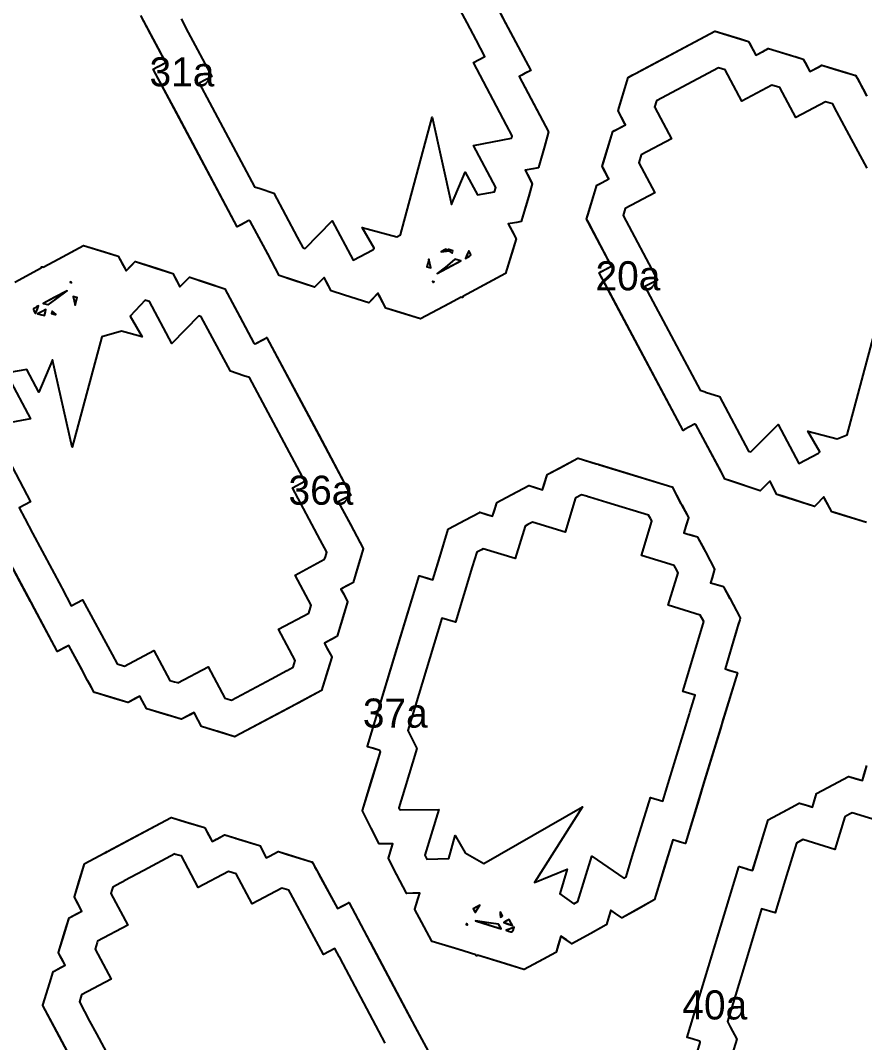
# Model space of a CAD drawing. Header units: millimetres. Extents: x 0 to 500, y 0 to 700.
# Drawn here: x 94.4 to 268.6, y 319.9 to 530.8 of the extents above; entities that cross this region are included whole.
import ezdxf
from ezdxf.enums import TextEntityAlignment as Align

# ---------------------------------------------------------------- set-up
doc = ezdxf.new("R2010")
doc.units = ezdxf.units.MM
doc.layers.add('CORTE', color=1, linetype='Continuous')
doc.layers.add('GRABADO', color=5, linetype='Continuous')

msp = doc.modelspace()

# ---------------------------------------------------------------- linework, layer by layer
at = {"layer": 'CORTE'}
for points in [[(127.53, 531.12), (129.04, 528.29), (133.86, 519.24), (131.28, 517.87), (133.43, 513.85), (142.68, 496.48), (143.87, 496.1), (146.67, 495.19), (151.54, 486.05), (152.68, 483.93), (152.97, 483.83), (153.16, 483.77), (158.76, 489.46), (163.08, 481.35), (167.1, 483.49), (167.38, 483.79), (164.91, 488.08), (172.08, 486.15), (172.8, 486.53), (179.35, 510.86), (183.36, 492.81), (186.21, 499.51), (188.71, 494.83), (192.27, 495.44), (192.27, 495.44), (192.52, 496.32), (192.52, 496.33), (187.91, 504.99), (195.76, 506.47), (195.81, 506.66), (195.9, 506.98), (194.73, 509.21), (187.93, 522.13), (190.26, 523.37), (188.42, 526.81), (186.56, 530.31), (182.37, 538.17)], [(192.55, 533.95), (194.47, 530.36), (199.73, 520.49), (198.6, 519.89), (198.59, 519.89), (197.9, 519.52), (197.36, 519.23), (201.07, 512.2), (203.39, 507.78), (202.61, 504.96), (201.34, 500.42), (201.31, 500.39), (200.21, 500.18), (198.57, 499.87), (199.45, 498.22), (200.04, 497.11), (199.29, 494.53), (197.77, 489.28), (196.82, 489.12), (195.08, 488.82), (196.15, 486.81), (196.72, 485.75), (196.09, 483.68), (194.53, 478.58), (191.98, 477.22), (185.7, 473.87), (185.7, 473.86), (185.63, 473.6), (185.49, 473.64), (185.34, 473.68), (182.98, 472.42), (176.99, 469.23), (171.89, 470.79), (169.83, 471.42), (168.62, 473.69), (168.19, 474.49), (166.97, 473.21), (166.3, 472.52), (161.1, 474.18), (158.54, 475), (157.51, 476.92), (157.07, 477.76), (155.89, 476.57), (155.09, 475.75), (150.59, 477.24), (147.82, 478.16), (147.8, 478.18), (145.51, 482.49), (141.82, 489.4), (141.7, 489.44), (141.65, 489.46), (141.55, 489.49), (139.91, 488.62), (139.15, 488.21), (126.93, 511.15), (121.81, 520.75), (122.78, 521.27), (122.86, 521.31), (124.39, 522.12), (121.23, 528.06), (119.23, 531.8)], [(268.99, 427.23), (262.5, 429.21), (261.83, 429.42), (260.29, 432.3), (260.19, 432.49), (258.53, 430.76), (258.3, 430.52), (251.37, 432.73), (250.54, 433), (249.18, 435.55), (249.07, 435.76), (247.37, 434.03), (247.09, 433.75), (240.72, 435.87), (239.82, 436.16), (239.8, 436.18), (239.07, 437.56), (233.82, 447.4), (233.64, 447.46), (233.56, 447.49), (233.55, 447.49), (231.44, 446.37), (231.15, 446.21), (215.46, 475.66), (213.81, 478.75), (214.17, 478.94), (214.19, 478.95), (216.39, 480.12), (211.88, 488.6), (211.23, 489.8), (211.5, 490.67), (213.36, 496.79), (213.7, 496.97), (215.84, 498.11), (215.73, 498.32), (214.47, 500.69), (214.7, 501.46), (216.66, 507.88), (216.96, 508.04), (219.27, 509.27), (219.17, 509.47), (217.74, 512.15), (217.94, 512.8), (219.84, 519.05), (220.63, 519.47), (220.63, 519.47), (220.75, 519.54), (220.76, 519.54), (221.49, 519.93), (237.73, 528.58), (243.09, 526.95), (243.98, 526.68), (244.63, 526.48), (244.81, 526.15), (246.16, 523.6), (247.48, 524.31), (248.13, 524.65), (248.78, 525), (253.36, 523.6), (253.46, 523.57), (254.4, 523.28), (255.97, 522.8), (256.33, 522.13), (257.34, 520.23), (259.15, 521.19), (259.82, 521.55), (264.79, 520.04), (264.83, 520.02), (266.54, 519.5), (266.81, 519.42), (267.16, 518.78), (268.32, 516.62), (269.12, 515.15)], [(269.18, 500.32), (264.98, 508.08), (262.9, 511.94), (262.12, 513.37), (262.02, 513.56), (260.55, 514.01), (254.45, 510.76), (251.15, 516.95), (249.5, 517.45), (243.28, 514.13), (239.82, 520.63), (238.46, 521.04), (225.69, 514.24), (225.28, 512.89), (225.32, 512.82), (228.74, 506.39), (222.51, 503.07), (222.01, 501.42), (225.31, 495.23), (219.21, 491.98), (218.77, 490.54), (225.86, 477.24), (223.28, 475.87), (234.68, 454.48), (235.73, 454.14), (235.8, 454.12), (238.67, 453.19), (244.67, 441.93), (245.16, 441.77), (250.76, 447.46), (255.08, 439.35), (259.1, 441.49), (259.38, 441.79), (256.91, 446.08), (262.94, 444.45), (265, 445.27), (271.35, 468.86)], [(93.2, 476.79), (98.69, 479.72), (98.7, 479.75), (98.74, 479.92), (98.74, 479.92), (98.75, 479.93), (98.75, 479.94), (98.76, 479.94), (98.76, 479.95), (98.77, 479.95), (98.77, 479.96), (98.78, 479.96), (98.78, 479.96), (98.79, 479.97), (98.8, 479.97), (98.8, 479.97), (98.81, 479.97), (98.82, 479.97), (98.83, 479.97), (98.83, 479.97), (98.92, 479.94), (99.05, 479.91), (102.15, 481.56), (107.37, 484.34), (107.38, 484.35), (107.39, 484.35), (107.39, 484.35), (107.4, 484.35), (107.41, 484.35), (107.41, 484.35), (107.42, 484.35), (107.43, 484.35), (111.87, 483), (114.54, 482.18), (114.54, 482.18), (114.55, 482.18), (114.55, 482.18), (114.56, 482.17), (114.57, 482.16), (114.58, 482.15), (114.58, 482.15), (115.63, 480.18), (116.2, 479.1), (117.23, 480.17), (118.06, 481.04), (118.06, 481.05), (118.07, 481.05), (118.07, 481.05), (118.08, 481.06), (118.09, 481.06), (118.1, 481.06), (118.1, 481.06), (118.11, 481.06), (118.12, 481.06), (118.13, 481.06), (122.51, 479.66), (125.83, 478.6), (125.83, 478.6), (125.84, 478.59), (125.85, 478.59), (125.85, 478.58), (125.86, 478.57), (126.72, 476.96), (127.32, 475.83), (128.26, 476.78), (129.27, 477.81), (129.27, 477.81), (129.28, 477.82), (129.29, 477.82), (129.29, 477.82), (129.3, 477.83), (129.31, 477.83), (129.32, 477.83), (129.32, 477.83), (129.33, 477.83), (129.34, 477.83), (129.34, 477.83), (132.94, 476.63), (136.55, 475.43), (136.56, 475.43), (136.58, 475.42), (136.58, 475.41), (136.59, 475.4), (136.59, 475.4), (139.59, 469.77), (142.57, 464.19), (142.66, 464.16), (142.7, 464.14), (142.84, 464.1), (144.26, 464.86), (145.17, 465.34), (145.18, 465.35), (145.18, 465.35), (145.19, 465.35), (145.2, 465.35), (145.21, 465.35), (145.21, 465.35), (145.22, 465.35), (145.23, 465.35), (145.24, 465.35), (145.25, 465.34), (145.26, 465.33), (145.26, 465.33), (145.27, 465.32), (155.88, 445.4), (162.54, 432.9), (162.54, 432.9), (162.55, 432.89), (162.55, 432.88), (162.55, 432.88), (162.55, 432.87), (162.55, 432.86), (162.55, 432.85), (162.55, 432.85), (162.54, 432.84), (162.54, 432.83), (162.54, 432.83), (162.53, 432.82), (162.53, 432.82), (162.52, 432.81), (162.51, 432.81), (162.51, 432.8), (161.33, 432.17), (161.22, 432.12), (160, 431.47), (162.55, 426.68), (165.14, 421.81), (165.15, 421.81), (165.15, 421.8), (165.15, 421.8), (165.15, 421.79), (165.15, 421.78), (165.15, 421.77), (165.15, 421.76), (164.09, 418.29), (163.04, 414.82), (163.03, 414.82), (163.03, 414.81), (163.02, 414.8), (163.02, 414.79), (163.01, 414.79), (163.01, 414.78), (163, 414.78), (161.74, 414.11), (160.55, 413.48), (161.11, 412.42), (161.91, 410.93), (161.91, 410.92), (161.91, 410.91), (161.91, 410.91), (161.92, 410.89), (161.92, 410.88), (161.91, 410.88), (161.91, 410.87), (160.98, 407.8), (159.74, 403.74), (159.74, 403.73), (159.73, 403.73), (159.73, 403.72), (159.72, 403.71), (159.72, 403.71), (159.72, 403.7), (159.71, 403.7), (158.56, 403.09), (157.12, 402.32), (157.66, 401.29), (158.64, 399.47), (158.64, 399.46), (158.64, 399.45), (158.64, 399.44), (158.65, 399.43), (158.65, 399.42), (158.64, 399.41), (158.64, 399.41), (157.86, 396.84), (156.56, 392.57), (156.56, 392.56), (156.55, 392.55), (156.54, 392.54), (156.54, 392.53), (156.53, 392.53), (156.52, 392.52), (153.4, 390.86), (153.37, 390.84), (152.89, 390.59), (152.85, 390.57), (149.84, 388.96), (138.69, 383.02), (138.68, 383.02), (138.67, 383.01), (138.67, 383.01), (138.66, 383.01), (138.65, 383.01), (138.64, 383.01), (138.63, 383.01), (134.96, 384.13), (134.35, 384.32), (131.79, 385.1), (131.79, 385.1), (131.78, 385.1), (131.77, 385.11), (131.76, 385.12), (131.75, 385.12), (131.75, 385.13), (131.75, 385.13), (131.08, 386.39), (130.23, 387.99), (129.41, 387.55), (129, 387.33), (127.64, 386.61), (127.64, 386.61), (127.63, 386.6), (127.62, 386.6), (127.61, 386.6), (127.6, 386.6), (127.59, 386.6), (127.59, 386.6), (127.59, 386.6), (124.69, 387.49), (124.63, 387.5), (124.03, 387.69), (120.45, 388.78), (120.45, 388.78), (120.44, 388.78), (120.43, 388.79), (120.43, 388.79), (120.42, 388.8), (120.41, 388.8), (120.41, 388.81), (120.41, 388.81), (119.61, 390.31), (119.05, 391.36), (118.05, 390.83), (116.6, 390.06), (116.59, 390.05), (116.58, 390.05), (116.58, 390.05), (116.57, 390.05), (116.56, 390.05), (116.55, 390.05), (116.55, 390.05), (116.54, 390.05), (113.74, 390.91), (113.71, 390.91), (109.75, 392.12), (109.61, 392.16), (109.6, 392.17), (109.6, 392.17), (109.59, 392.17), (109.58, 392.18), (109.58, 392.18), (109.57, 392.19), (109.57, 392.19), (109.57, 392.2), (109.38, 392.55), (108.71, 393.77), (108.26, 394.61), (107.05, 396.86), (104.36, 401.82), (103.48, 401.35), (102.07, 400.6), (102.06, 400.59), (102.06, 400.59), (102.05, 400.59), (102.04, 400.59), (102.04, 400.59), (102.03, 400.59), (102.02, 400.59), (102.01, 400.59), (102.01, 400.59), (102, 400.6), (101.99, 400.6), (101.99, 400.6), (101.98, 400.61), (101.98, 400.62), (101.97, 400.62), (101.97, 400.63), (96.66, 410.6), (96.49, 410.91), (90.91, 421.37)], [(90.38, 443.02), (96.46, 431.46), (94.13, 430.22), (95.29, 428.05), (96.91, 425.01), (102.83, 413.89), (102.99, 413.59), (104.89, 410.03), (107.21, 411.27), (113.32, 399.97), (114.37, 398.03), (115.84, 397.58), (121.94, 400.83), (125.24, 394.64), (126.2, 394.34), (126.78, 394.17), (126.81, 394.16), (126.88, 394.14), (133.11, 397.46), (136.57, 390.96), (137.09, 390.8), (137.93, 390.55), (146.23, 394.97), (149.39, 396.66), (149.43, 396.68), (149.94, 396.95), (150.7, 397.36), (151.11, 398.7), (147.65, 405.2), (153.88, 408.52), (154.23, 409.67), (154.38, 410.17), (151.08, 416.36), (157.18, 419.61), (157.34, 420.15), (157.61, 421.06), (156.25, 423.62), (150.53, 434.35), (153.11, 435.72), (149.39, 442.69), (141.64, 457.13), (140.49, 457.5), (137.72, 458.4), (133.56, 466.2), (131.7, 469.67), (131.23, 469.82), (125.63, 464.13), (121.01, 472.79), (120.25, 473.03), (120.13, 473.07), (117.01, 469.8), (119.48, 465.51), (115.28, 466.65), (111.17, 465.51), (105.04, 442.73), (101.03, 460.78), (98.18, 454.09), (95.68, 458.76), (92.12, 458.15)], [(91.87, 457.26), (96.48, 448.6), (88.63, 447.12)], [(233.21, 315.02), (234.71, 319.92), (234.67, 319.99), (234.66, 320.02), (234.58, 320.18), (233.22, 320.59), (232.05, 320.95), (232.04, 320.95), (232.03, 320.95), (232.03, 320.96), (232.02, 320.96), (232.02, 320.97), (232.01, 320.97), (232.01, 320.98), (232, 320.98), (232, 320.99), (232, 321), (231.99, 321.01), (231.99, 321.02), (232, 321.03), (237.79, 340.05), (242.7, 356.17), (242.7, 356.17), (242.71, 356.18), (242.71, 356.19), (242.72, 356.19), (242.72, 356.2), (242.73, 356.2), (242.73, 356.21), (242.74, 356.21), (242.75, 356.21), (242.75, 356.22), (242.76, 356.22), (242.77, 356.22), (242.77, 356.22), (242.78, 356.22), (242.79, 356.22), (242.8, 356.22), (244.32, 355.75), (244.46, 355.71), (245.52, 355.39), (246.79, 359.58), (248.7, 365.85), (248.71, 365.86), (248.71, 365.86), (248.71, 365.87), (248.71, 365.87), (248.72, 365.88), (248.73, 365.89), (248.74, 365.89), (252.55, 367.92), (255.14, 369.3), (255.14, 369.3), (255.15, 369.31), (255.16, 369.31), (255.17, 369.31), (255.18, 369.31), (255.19, 369.31), (255.19, 369.31), (256.82, 368.81), (257.85, 368.5), (258.27, 369.88), (258.69, 371.26), (258.69, 371.26), (258.7, 371.27), (258.7, 371.28), (258.71, 371.29), (258.72, 371.3), (258.72, 371.3), (258.73, 371.3), (262.1, 373.1), (265.31, 374.81), (265.31, 374.81), (265.32, 374.81), (265.33, 374.82), (265.34, 374.82), (265.34, 374.82), (265.35, 374.82), (265.36, 374.82), (266.84, 374.37), (268.17, 373.96), (268.57, 375.3), (269.11, 377.05)], [(272.82, 365.22), (266.07, 367.28), (265.54, 367), (264.55, 366.46), (262.5, 359.76), (255.9, 361.77), (254.56, 361.05), (253.41, 357.29), (252.25, 353.47), (250.17, 346.65), (247.38, 347.5), (244.3, 337.38), (240.35, 324.26), (240.91, 323.16), (242.23, 320.59), (240, 313.28)], [(104.18, 317.89), (102.36, 321.29), (99.03, 327.54), (99.03, 327.55), (99.03, 327.55), (99.03, 327.56), (99.02, 327.56), (99.02, 327.57), (99.03, 327.59), (99.03, 327.59), (100.39, 332.05), (101.14, 334.53), (101.14, 334.54), (101.15, 334.55), (101.15, 334.55), (101.16, 334.56), (101.17, 334.57), (101.17, 334.57), (101.18, 334.57), (102.79, 335.44), (103.63, 335.88), (102.89, 337.26), (102.27, 338.43), (102.27, 338.43), (102.26, 338.44), (102.26, 338.45), (102.26, 338.46), (102.26, 338.47), (102.26, 338.48), (102.26, 338.48), (103.47, 342.43), (104.44, 345.62), (104.44, 345.62), (104.44, 345.63), (104.45, 345.64), (104.45, 345.64), (104.46, 345.65), (104.46, 345.65), (104.47, 345.66), (105.94, 346.44), (107.06, 347.04), (106.35, 348.38), (105.54, 349.89), (105.54, 349.9), (105.53, 349.91), (105.53, 349.91), (105.53, 349.93), (105.53, 349.94), (105.53, 349.94), (105.53, 349.95), (106.54, 353.24), (107.62, 356.79), (107.62, 356.8), (107.63, 356.8), (107.63, 356.81), (107.64, 356.82), (107.65, 356.83), (107.65, 356.83), (111.67, 358.97), (111.71, 358.99), (112.32, 359.32), (112.36, 359.34), (116.24, 361.41), (125.49, 366.33), (125.5, 366.34), (125.5, 366.34), (125.51, 366.34), (125.52, 366.34), (125.53, 366.34), (125.53, 366.34), (125.54, 366.34), (128.59, 365.41), (129.09, 365.26), (132.39, 364.26), (132.39, 364.26), (132.4, 364.25), (132.41, 364.24), (132.42, 364.24), (132.42, 364.23), (132.43, 364.23), (132.43, 364.22), (133.29, 362.6), (133.95, 361.37), (134.58, 361.7), (134.9, 361.87), (136.53, 362.74), (136.54, 362.75), (136.55, 362.75), (136.56, 362.75), (136.56, 362.75), (136.57, 362.75), (136.58, 362.75), (136.59, 362.75), (136.59, 362.75), (138.86, 362.06), (138.91, 362.04), (139.38, 361.9), (143.73, 360.58), (143.73, 360.58), (143.74, 360.57), (143.75, 360.57), (143.75, 360.56), (143.76, 360.56), (143.76, 360.55), (143.76, 360.55), (143.77, 360.54), (144.74, 358.73), (145.13, 357.99), (145.82, 358.36), (147.58, 359.3), (147.58, 359.3), (147.59, 359.3), (147.6, 359.31), (147.6, 359.31), (147.61, 359.31), (147.62, 359.31), (147.63, 359.31), (147.63, 359.3), (149.64, 358.69), (149.66, 358.69), (154.47, 357.22), (154.57, 357.19), (154.57, 357.19), (154.58, 357.19), (154.59, 357.18), (154.59, 357.18), (154.6, 357.17), (154.6, 357.17), (154.61, 357.16), (154.61, 357.16), (154.75, 356.91), (155.22, 356.03), (155.54, 355.43), (156.41, 353.82), (159.81, 347.54), (160.95, 348.14), (162.11, 348.76), (162.11, 348.76), (162.12, 348.76), (162.13, 348.77), (162.13, 348.77), (162.14, 348.77), (162.15, 348.77), (162.16, 348.77), (162.16, 348.76), (162.17, 348.76), (162.18, 348.76), (162.18, 348.75), (162.19, 348.75), (162.2, 348.75), (162.2, 348.74), (162.2, 348.73), (162.21, 348.73), (166.57, 340.53), (166.71, 340.28), (174.37, 325.9), (175.74, 323.33), (179.48, 316.32)], [(169.7, 319.79), (168.38, 322.26), (160.37, 337.3), (160.24, 337.54), (159.29, 339.32), (156.96, 338.09), (150.14, 350.72), (149.81, 351.32), (148.34, 351.77), (142.24, 348.52), (138.94, 354.72), (137.3, 355.22), (131.06, 351.9), (127.6, 358.4), (126.93, 358.6), (126.47, 358.74), (126.25, 358.81), (119.85, 355.4), (115.83, 353.26), (115.78, 353.23), (115.12, 352.88), (113.47, 351.99), (113.28, 351.34), (113.07, 350.65), (116.53, 344.15), (110.3, 340.83), (110.21, 340.55), (109.8, 339.18), (113.1, 332.99), (107, 329.75), (106.56, 328.29), (108.66, 324.35), (110.07, 321.71), (113.64, 315)]]:
    msp.add_lwpolyline(points, dxfattribs=at)
for points in [[(183.56, 483.1), (183.61, 483.27), (182.76, 483.5), (182.48, 483.41), (182.24, 483.63), (181.96, 483.48), (181.34, 483.15), (181.2, 483.08), (182.85, 483.29), (183.11, 483.07), (183.47, 482.76), (183.56, 483.1)], [(186.44, 482.17), (186.24, 481.68), (186.74, 481.95), (187.1, 482.15), (187.23, 482.27), (187.29, 482.32), (187.31, 482.38), (187.32, 482.4), (187.28, 482.57), (187.26, 482.66), (186.99, 483.16), (186.92, 483.29), (186.44, 482.17)], [(178.7, 481.52), (178.6, 481.15), (178.29, 479.99), (178.83, 479.85), (179.09, 479.78), (178.7, 481.52)], [(184.25, 481.46), (184.19, 481.48), (184.05, 481.51), (182.04, 479.81), (180.38, 478.56), (183.38, 480.16), (185.29, 481.18), (184.25, 481.46)], [(104.85, 476.7), (104.95, 476.68), (104.9, 476.77), (104.84, 476.88), (104.64, 476.77), (104.63, 476.76), (104.85, 476.7)], [(179.5, 476.9), (179.44, 476.91), (179.5, 476.8), (179.55, 476.71), (179.76, 476.83), (179.5, 476.9)], [(101.95, 473.48), (104.01, 475.03), (101.35, 473.61), (99.1, 472.41), (100.03, 472.16), (100.14, 472.13), (101.95, 473.48)], [(105.69, 472.07), (105.82, 472.55), (106.1, 473.6), (105.46, 473.77), (105.3, 473.81), (105.69, 472.07)], [(97.9, 471.3), (98.15, 471.91), (97.72, 471.67), (97.29, 471.45), (97.17, 471.33), (97.1, 471.27), (97.08, 471.22), (97.07, 471.19), (97.11, 471.04), (97.13, 470.93), (97.37, 470.48), (97.47, 470.3), (97.9, 471.3)], [(98.48, 470.14), (99.33, 469.91), (99.47, 470.43), (99.66, 471.12), (99.01, 470.81), (97.94, 470.28), (98.48, 470.14)], [(100.84, 470.53), (100.78, 470.32), (101.55, 470.11), (101.7, 470.15), (101.35, 470.46), (100.92, 470.83), (100.84, 470.53)], [(204.94, 338.55), (204.94, 338.54), (204.93, 338.53), (204.93, 338.53), (204.93, 338.52), (204.92, 338.51), (204.91, 338.51), (204.91, 338.51), (202.33, 337.13), (198.35, 335.01), (198.34, 335.01), (198.34, 335.01), (198.33, 335), (198.32, 335), (198.32, 335), (198.31, 335), (198.3, 335), (198.29, 335.01), (194.53, 336.15), (188.75, 337.91), (188.72, 337.9), (188.57, 337.81), (188.57, 337.81), (188.56, 337.81), (188.55, 337.8), (188.55, 337.8), (188.54, 337.8), (188.53, 337.8), (188.52, 337.8), (188.52, 337.81), (188.51, 337.81), (188.5, 337.81), (188.5, 337.81), (188.49, 337.82), (188.49, 337.82), (188.48, 337.83), (188.48, 337.84), (188.47, 337.84), (188.42, 337.93), (188.36, 338.03), (184.84, 339.11), (179.34, 340.78), (179.33, 340.78), (179.33, 340.79), (179.32, 340.79), (179.31, 340.8), (179.31, 340.8), (179.3, 340.81), (179.3, 340.81), (179.3, 340.82), (177.17, 344.8), (175.8, 347.38), (175.8, 347.38), (175.8, 347.39), (175.79, 347.39), (175.79, 347.4), (175.79, 347.42), (175.79, 347.43), (175.8, 347.43), (176.43, 349.5), (176.8, 350.74), (175.38, 350.7), (174.12, 350.67), (174.11, 350.67), (174.11, 350.68), (174.1, 350.68), (174.09, 350.68), (174.08, 350.68), (174.08, 350.69), (174.07, 350.69), (174.07, 350.7), (174.06, 350.7), (174.05, 350.71), (172.02, 354.65), (170.35, 357.89), (170.35, 357.9), (170.35, 357.91), (170.34, 357.92), (170.34, 357.93), (170.35, 357.94), (170.86, 359.62), (171.25, 360.91), (169.99, 360.9), (168.48, 360.89), (168.47, 360.89), (168.47, 360.89), (168.46, 360.89), (168.45, 360.89), (168.44, 360.9), (168.44, 360.9), (168.43, 360.91), (168.43, 360.91), (168.42, 360.91), (168.42, 360.92), (168.41, 360.93), (166.79, 364.16), (165.01, 367.72), (165, 367.73), (165, 367.74), (165, 367.75), (165, 367.76), (165, 367.77), (166.95, 374.16), (168.71, 379.92), (168.67, 380), (168.64, 380.04), (168.58, 380.18), (167.08, 380.63), (166.05, 380.95), (166.04, 380.95), (166.03, 380.95), (166.03, 380.96), (166.02, 380.96), (166.02, 380.97), (166.01, 380.97), (166.01, 380.98), (166, 380.98), (166, 380.99), (166, 381), (165.99, 381.01), (165.99, 381.02), (166, 381.03), (172.38, 401.98), (176.7, 416.17), (176.7, 416.17), (176.71, 416.18), (176.71, 416.19), (176.72, 416.19), (176.72, 416.2), (176.73, 416.2), (176.73, 416.21), (176.74, 416.21), (176.75, 416.21), (176.75, 416.22), (176.76, 416.22), (176.77, 416.22), (176.77, 416.22), (176.78, 416.22), (176.79, 416.22), (176.8, 416.22), (178.14, 415.81), (178.26, 415.77), (179.52, 415.39), (181.02, 420.32), (182.7, 425.85), (182.71, 425.86), (182.71, 425.86), (182.71, 425.87), (182.71, 425.87), (182.72, 425.88), (182.73, 425.89), (182.74, 425.89), (186.09, 427.68), (189.14, 429.3), (189.14, 429.3), (189.15, 429.31), (189.16, 429.31), (189.17, 429.31), (189.18, 429.31), (189.19, 429.31), (189.19, 429.31), (190.62, 428.87), (191.85, 428.5), (192.22, 429.7), (192.69, 431.26), (192.69, 431.26), (192.7, 431.27), (192.7, 431.28), (192.71, 431.29), (192.72, 431.3), (192.72, 431.3), (192.73, 431.3), (195.7, 432.89), (199.31, 434.81), (199.31, 434.81), (199.32, 434.81), (199.33, 434.82), (199.34, 434.82), (199.34, 434.82), (199.35, 434.82), (199.36, 434.82), (200.66, 434.42), (202.17, 433.96), (202.52, 435.13), (203.11, 437.05), (203.11, 437.06), (203.11, 437.07), (203.12, 437.07), (203.13, 437.08), (203.14, 437.09), (203.14, 437.09), (203.14, 437.1), (205.62, 438.42), (209.45, 440.46), (209.46, 440.46), (209.47, 440.47), (209.48, 440.47), (209.5, 440.47), (209.51, 440.47), (209.51, 440.46), (213.06, 439.38), (213.1, 439.37), (213.63, 439.21), (213.67, 439.19), (217.1, 438.15), (228.84, 434.57), (228.85, 434.57), (228.86, 434.57), (228.86, 434.56), (228.87, 434.56), (228.88, 434.55), (228.88, 434.55), (228.89, 434.54), (230.64, 431.25), (230.93, 430.7), (232.25, 428.23), (232.25, 428.22), (232.26, 428.21), (232.26, 428.2), (232.26, 428.19), (232.26, 428.18), (232.26, 428.18), (232.26, 428.17), (231.82, 426.74), (231.31, 425.08), (232.16, 424.82), (232.59, 424.69), (234.11, 424.22), (234.12, 424.22), (234.13, 424.22), (234.13, 424.21), (234.14, 424.21), (234.15, 424.2), (234.15, 424.2), (234.16, 424.19), (234.16, 424.19), (235.53, 421.61), (235.56, 421.56), (235.84, 421.03), (237.67, 417.61), (237.67, 417.6), (237.67, 417.59), (237.67, 417.58), (237.67, 417.58), (237.68, 417.57), (237.67, 417.56), (237.67, 417.56), (237.67, 417.55), (237.16, 415.87), (236.83, 414.79), (237.86, 414.47), (239.49, 413.98), (239.49, 413.98), (239.5, 413.97), (239.51, 413.97), (239.51, 413.97), (239.52, 413.96), (239.52, 413.95), (239.53, 413.95), (239.53, 413.94), (240.84, 411.48), (240.86, 411.45), (242.87, 407.67), (242.94, 407.55), (242.94, 407.54), (242.94, 407.53), (242.95, 407.52), (242.95, 407.52), (242.95, 407.51), (242.95, 407.5), (242.95, 407.5), (242.95, 407.49), (242.84, 407.13), (242.46, 405.86), (242.2, 404.99), (241.5, 402.65), (239.82, 397.01), (240.82, 396.7), (242.31, 396.25), (242.31, 396.25), (242.32, 396.25), (242.33, 396.24), (242.33, 396.24), (242.34, 396.23), (242.34, 396.23), (242.35, 396.22), (242.35, 396.22), (242.35, 396.21), (242.36, 396.2), (242.36, 396.19), (242.36, 396.19), (242.36, 396.18), (242.36, 396.17), (242.36, 396.17), (242.36, 396.16), (239.16, 385.67), (239.06, 385.35), (235.39, 373.3), (234.39, 370.01), (231.65, 361.03), (231.65, 361.02), (231.65, 361.02), (231.64, 361.01), (231.64, 361), (231.63, 361), (231.63, 361), (231.62, 360.99), (231.62, 360.99), (231.61, 360.98), (231.6, 360.98), (231.59, 360.98), (231.59, 360.98), (231.58, 360.98), (231.57, 360.98), (231.56, 360.98), (231.56, 360.98), (230.59, 361.28), (230.58, 361.28), (229.55, 361.59), (229.07, 361.74), (227.26, 355.91), (225.24, 349.41), (225.24, 349.4), (225.24, 349.4), (225.24, 349.39), (225.23, 349.39), (225.23, 349.38), (225.22, 349.37), (225.22, 349.37), (225.21, 349.37), (221.74, 347.41), (218.6, 345.63), (218.59, 345.63), (218.59, 345.63), (218.58, 345.63), (218.57, 345.62), (218.56, 345.62), (218.55, 345.62), (218.55, 345.63), (218.54, 345.63), (218.53, 345.63), (218.53, 345.63), (218.52, 345.64), (217.28, 346.49), (216.23, 347.2), (215.82, 345.84), (215.33, 344.24), (215.33, 344.23), (215.32, 344.22), (215.32, 344.22), (215.32, 344.21), (215.31, 344.21), (215.31, 344.2), (215.3, 344.2), (215.29, 344.19), (212.1, 342.44), (208.22, 340.3), (208.22, 340.3), (208.21, 340.3), (208.2, 340.29), (208.19, 340.29), (208.19, 340.29), (208.18, 340.29), (208.17, 340.29), (208.16, 340.3), (208.16, 340.3), (208.15, 340.3), (208.14, 340.31), (207.12, 341.03), (205.95, 341.85), (205.41, 340.09), (204.94, 338.55), (204.94, 338.55)], [(208.64, 348.52), (209.46, 348.98), (212.32, 358.36), (218.91, 353.85), (219.38, 354.12), (220.67, 358.28), (224.45, 370.47), (226.97, 369.7), (227.61, 371.77), (228.58, 374.96), (232.47, 387.72), (232.56, 388.03), (233.64, 391.57), (231.12, 392.34), (234.87, 404.9), (235.42, 406.76), (234.7, 408.12), (228.09, 410.13), (230.14, 416.85), (229.6, 417.85), (229.33, 418.36), (222.58, 420.42), (224.72, 427.47), (224.69, 427.52), (224.42, 428.04), (224.05, 428.71), (215.4, 431.35), (211.82, 432.44), (211.78, 432.45), (211.2, 432.63), (210.21, 432.93), (209.05, 432.31), (208.97, 432.27), (206.82, 425.22), (200.07, 427.28), (199.14, 426.79), (198.55, 426.47), (196.5, 419.76), (189.9, 421.77), (189.55, 421.59), (188.56, 421.06), (187.64, 418.03), (184.17, 406.65), (181.38, 407.5), (178.88, 399.31), (174.35, 384.26), (174.9, 383.18), (176.23, 380.59), (173.74, 372.41), (172.51, 368.36), (172.74, 367.92), (180.73, 367.99), (177.86, 358.6), (178.29, 357.77), (182.81, 357.88), (184.09, 362.66), (186.18, 359.04), (190.02, 356.82), (210.41, 368.56), (200.48, 352.96), (207.24, 355.68), (205.69, 350.61), (208.64, 348.52)], [(189.21, 348.27), (188.76, 348.01), (187.84, 347.48), (188.18, 346.89), (188.25, 346.77), (189.21, 348.27)], [(193.72, 345.93), (193.92, 346.04), (193.53, 346.71), (193.38, 346.8), (193.41, 346.36), (193.45, 345.78), (193.72, 345.93)], [(186.53, 344.4), (186.47, 344.5), (186.44, 344.4), (186.41, 344.27), (186.62, 344.21), (186.64, 344.2), (186.53, 344.4)], [(190.96, 344.61), (188.31, 344.99), (191.11, 344.14), (193.62, 343.37), (193.15, 344.19), (193.09, 344.3), (190.96, 344.61)], [(195.66, 344.56), (195.23, 345.31), (194.75, 345.03), (194.14, 344.68), (194.84, 344.44), (195.95, 344.06), (195.66, 344.56)], [(195.28, 343.31), (194.65, 343.06), (195.11, 342.92), (195.59, 342.77), (195.75, 342.77), (195.85, 342.77), (195.9, 342.79), (195.93, 342.81), (196, 342.93), (196.06, 343.03), (196.21, 343.51), (196.27, 343.71), (195.28, 343.31)]]:
    msp.add_lwpolyline(points, close=True, dxfattribs=at)
at = {"layer": 'GRABADO'}
for points in [[(192.74, 533.6), (194.6, 530.11), (199.73, 520.49), (198.63, 519.9), (198.62, 519.9), (197.88, 519.51), (197.36, 519.23), (200.92, 512.47), (203.39, 507.78), (202.56, 504.78), (201.34, 500.42), (201.31, 500.39), (200.14, 500.17), (198.57, 499.87), (199.41, 498.28), (200.04, 497.11), (199.24, 494.37), (197.77, 489.28), (196.76, 489.11), (195.08, 488.82), (196.12, 486.87), (196.72, 485.75), (196.05, 483.56), (194.53, 478.58), (191.82, 477.13), (185.7, 473.87), (185.7, 473.85), (185.63, 473.6), (185.48, 473.64), (185.34, 473.68), (182.83, 472.34), (176.99, 469.23), (172.01, 470.75), (169.83, 471.42), (168.65, 473.63), (168.19, 474.49), (167.01, 473.26), (166.3, 472.52), (161.25, 474.13), (158.54, 475), (157.55, 476.86), (157.07, 477.76), (155.94, 476.61), (155.09, 475.75), (150.77, 477.19), (147.82, 478.16), (147.8, 478.18), (145.37, 482.75), (141.82, 489.4), (141.71, 489.44), (141.66, 489.46), (141.55, 489.49), (139.96, 488.64), (139.15, 488.21), (127.25, 510.55), (121.81, 520.75), (122.84, 521.3), (122.93, 521.34), (124.39, 522.12), (122.86, 525), (121.35, 527.83), (119.76, 530.81)], [(268.99, 427.23), (262.63, 429.17), (261.83, 429.42), (260.32, 432.24), (260.19, 432.49), (258.57, 430.8), (258.3, 430.52), (251.53, 432.68), (250.54, 433), (249.21, 435.5), (249.07, 435.76), (247.42, 434.08), (247.09, 433.75), (240.89, 435.81), (239.82, 436.16), (239.8, 436.18), (238.93, 437.82), (233.82, 447.4), (233.65, 447.46), (233.57, 447.49), (233.55, 447.49), (231.48, 446.39), (231.15, 446.21), (215.78, 475.06), (213.81, 478.75), (214.22, 478.97), (214.25, 478.99), (216.39, 480.12), (212.25, 487.9), (212, 488.37), (211.88, 488.58), (211.88, 488.58), (211.23, 489.8), (211.55, 490.84), (213.36, 496.79), (213.39, 496.81), (213.39, 496.81), (213.76, 497), (214.31, 497.3), (215.84, 498.11), (215.7, 498.38), (214.85, 499.98), (214.48, 500.66), (214.48, 500.67), (214.48, 500.67), (214.47, 500.69), (214.75, 501.61), (216.66, 507.88), (217.02, 508.07), (219.27, 509.27), (219.14, 509.52), (217.75, 512.13), (217.75, 512.13), (217.75, 512.13), (217.74, 512.15), (217.97, 512.93), (219.84, 519.05), (220.57, 519.44), (220.77, 519.55), (220.78, 519.55), (220.92, 519.63), (220.92, 519.63), (220.93, 519.63), (221.75, 520.07), (221.81, 520.1), (237.7, 528.57), (237.71, 528.57), (237.71, 528.57), (237.73, 528.58), (237.76, 528.58), (237.76, 528.58), (239.34, 528.09), (242.99, 526.98), (243.86, 526.72), (244.63, 526.48), (244.64, 526.46), (244.64, 526.46), (244.78, 526.21), (244.84, 526.09), (246.16, 523.6), (246.59, 523.83), (247.45, 524.29), (247.55, 524.34), (248.09, 524.63), (248.35, 524.77), (248.75, 524.98), (248.75, 524.98), (248.76, 524.98), (248.78, 525), (253.25, 523.63), (253.32, 523.61), (253.35, 523.6), (253.97, 523.41), (254.27, 523.32), (254.93, 523.12), (255.94, 522.81), (255.94, 522.81), (255.97, 522.8), (256.35, 522.08), (257.34, 520.23), (259.1, 521.17), (259.82, 521.55), (261.53, 521.03), (264.65, 520.08), (264.67, 520.07), (264.7, 520.06), (265.64, 519.78), (266.55, 519.5), (266.65, 519.47), (266.81, 519.42), (266.82, 519.4), (266.82, 519.4), (266.83, 519.39), (267.15, 518.79), (268.28, 516.69), (269.05, 515.27)], [(93.35, 476.87), (98.69, 479.72), (98.7, 479.75), (98.74, 479.92), (98.74, 479.92), (98.75, 479.93), (98.75, 479.94), (98.76, 479.94), (98.76, 479.95), (98.77, 479.95), (98.77, 479.96), (98.78, 479.96), (98.78, 479.96), (98.79, 479.97), (98.8, 479.97), (98.8, 479.97), (98.81, 479.97), (98.82, 479.97), (98.83, 479.97), (98.83, 479.97), (98.93, 479.94), (99.05, 479.91), (102.3, 481.64), (107.37, 484.34), (107.38, 484.35), (107.39, 484.35), (107.39, 484.35), (107.4, 484.35), (107.41, 484.35), (107.41, 484.35), (107.42, 484.35), (107.43, 484.35), (111.75, 483.03), (114.54, 482.18), (114.54, 482.18), (114.55, 482.18), (114.55, 482.18), (114.56, 482.17), (114.57, 482.16), (114.58, 482.15), (114.58, 482.15), (115.6, 480.24), (116.2, 479.1), (117.19, 480.13), (118.06, 481.04), (118.06, 481.05), (118.07, 481.05), (118.07, 481.05), (118.08, 481.06), (118.09, 481.06), (118.1, 481.06), (118.1, 481.06), (118.11, 481.06), (118.12, 481.06), (118.13, 481.06), (122.35, 479.71), (125.83, 478.6), (125.83, 478.6), (125.84, 478.59), (125.85, 478.59), (125.85, 478.58), (125.86, 478.57), (126.69, 477.02), (127.32, 475.83), (128.21, 476.73), (129.27, 477.81), (129.27, 477.81), (129.28, 477.82), (129.29, 477.82), (129.29, 477.82), (129.3, 477.83), (129.31, 477.83), (129.32, 477.83), (129.32, 477.83), (129.33, 477.83), (129.34, 477.83), (129.34, 477.83), (132.77, 476.69), (136.55, 475.43), (136.56, 475.43), (136.58, 475.42), (136.58, 475.41), (136.59, 475.4), (136.59, 475.4), (139.73, 469.51), (142.57, 464.19), (142.65, 464.16), (142.69, 464.15), (142.84, 464.1), (144.22, 464.83), (145.17, 465.34), (145.18, 465.35), (145.18, 465.35), (145.19, 465.35), (145.2, 465.35), (145.21, 465.35), (145.21, 465.35), (145.22, 465.35), (145.23, 465.35), (145.24, 465.35), (145.25, 465.34), (145.26, 465.33), (145.26, 465.33), (145.27, 465.32), (155.56, 446), (162.54, 432.9), (162.54, 432.9), (162.55, 432.89), (162.55, 432.88), (162.55, 432.88), (162.55, 432.87), (162.55, 432.86), (162.55, 432.85), (162.55, 432.85), (162.54, 432.84), (162.54, 432.83), (162.54, 432.83), (162.53, 432.82), (162.53, 432.82), (162.52, 432.81), (162.51, 432.81), (162.51, 432.8), (161.27, 432.14), (161.16, 432.08), (160, 431.47), (162.43, 426.91), (165.14, 421.81), (165.14, 421.81), (165.15, 421.81), (165.15, 421.8), (165.15, 421.8), (165.15, 421.79), (165.15, 421.78), (165.15, 421.77), (165.15, 421.76), (164.04, 418.12), (163.04, 414.82), (163.03, 414.82), (163.03, 414.81), (163.02, 414.8), (163.02, 414.79), (163.01, 414.79), (163.01, 414.78), (163, 414.78), (161.68, 414.08), (160.55, 413.48), (161.14, 412.36), (161.91, 410.93), (161.91, 410.92), (161.91, 410.91), (161.91, 410.91), (161.92, 410.89), (161.92, 410.88), (161.91, 410.88), (161.91, 410.87), (160.93, 407.65), (159.74, 403.74), (159.74, 403.73), (159.73, 403.73), (159.73, 403.72), (159.72, 403.71), (159.72, 403.71), (159.72, 403.7), (159.71, 403.7), (158.51, 403.06), (157.12, 402.32), (157.69, 401.24), (158.64, 399.47), (158.64, 399.46), (158.64, 399.45), (158.64, 399.44), (158.65, 399.43), (158.65, 399.42), (158.64, 399.41), (158.64, 399.41), (157.82, 396.72), (156.56, 392.57), (156.56, 392.56), (156.55, 392.55), (156.54, 392.54), (156.54, 392.53), (156.53, 392.53), (156.52, 392.52), (153.25, 390.78), (153.22, 390.76), (152.72, 390.5), (152.68, 390.48), (149.52, 388.79), (138.69, 383.02), (138.68, 383.02), (138.67, 383.01), (138.67, 383.01), (138.66, 383.01), (138.65, 383.01), (138.64, 383.01), (138.63, 383.01), (135.07, 384.1), (134.47, 384.28), (131.79, 385.1), (131.79, 385.1), (131.78, 385.1), (131.77, 385.11), (131.76, 385.12), (131.75, 385.12), (131.75, 385.13), (131.75, 385.13), (131.04, 386.45), (130.23, 387.99), (129.44, 387.57), (129.05, 387.36), (127.64, 386.61), (127.64, 386.61), (127.63, 386.6), (127.62, 386.6), (127.61, 386.6), (127.6, 386.6), (127.59, 386.6), (127.59, 386.6), (127.59, 386.6), (124.8, 387.45), (124.74, 387.47), (124.16, 387.65), (120.45, 388.78), (120.45, 388.78), (120.44, 388.78), (120.43, 388.79), (120.43, 388.79), (120.42, 388.8), (120.41, 388.8), (120.41, 388.81), (120.41, 388.81), (119.58, 390.36), (119.05, 391.36), (118.1, 390.86), (116.6, 390.06), (116.59, 390.05), (116.58, 390.05), (116.58, 390.05), (116.57, 390.05), (116.56, 390.05), (116.55, 390.05), (116.55, 390.05), (116.54, 390.05), (113.87, 390.87), (113.85, 390.87), (109.74, 392.12), (109.61, 392.16), (109.6, 392.17), (109.6, 392.17), (109.6, 392.17), (109.6, 392.17), (109.59, 392.17), (109.59, 392.17), (109.59, 392.18), (109.58, 392.18), (109.58, 392.18), (109.58, 392.18), (109.58, 392.18), (109.58, 392.18), (109.57, 392.19), (109.57, 392.19), (109.57, 392.19), (109.57, 392.19), (109.57, 392.19), (109.57, 392.2), (109.56, 392.2), (109.39, 392.53), (108.75, 393.7), (108.33, 394.49), (107.17, 396.64), (104.36, 401.82), (103.44, 401.33), (102.07, 400.6), (102.06, 400.59), (102.06, 400.59), (102.05, 400.59), (102.04, 400.59), (102.04, 400.59), (102.03, 400.59), (102.02, 400.59), (102.01, 400.59), (102.01, 400.59), (102, 400.6), (101.99, 400.6), (101.99, 400.6), (101.98, 400.61), (101.98, 400.62), (101.97, 400.62), (101.97, 400.63), (96.81, 410.3), (96.65, 410.6), (90.73, 421.72)], [(233.3, 315.31), (234.71, 319.92), (234.68, 319.98), (234.66, 320.01), (234.58, 320.18), (233.27, 320.57), (232.05, 320.95), (232.04, 320.95), (232.03, 320.95), (232.03, 320.96), (232.02, 320.96), (232.02, 320.97), (232.01, 320.97), (232.01, 320.98), (232, 320.98), (232, 320.99), (232, 321), (231.99, 321.01), (231.99, 321.02), (232, 321.03), (237.6, 339.41), (242.7, 356.17), (242.7, 356.17), (242.71, 356.18), (242.71, 356.19), (242.72, 356.19), (242.72, 356.2), (242.73, 356.2), (242.73, 356.21), (242.74, 356.21), (242.75, 356.21), (242.75, 356.22), (242.76, 356.22), (242.77, 356.22), (242.77, 356.22), (242.78, 356.22), (242.79, 356.22), (242.8, 356.22), (244.38, 355.73), (244.52, 355.69), (245.52, 355.39), (245.54, 355.47), (245.54, 355.47), (245.54, 355.47), (245.54, 355.48), (246.72, 359.33), (248.7, 365.85), (248.71, 365.86), (248.71, 365.86), (248.71, 365.87), (248.71, 365.87), (248.72, 365.88), (248.73, 365.89), (248.74, 365.89), (252.7, 368), (255.14, 369.3), (255.14, 369.3), (255.15, 369.31), (255.16, 369.31), (255.17, 369.31), (255.18, 369.31), (255.19, 369.31), (255.19, 369.31), (256.88, 368.79), (257.85, 368.5), (258.29, 369.94), (258.69, 371.26), (258.69, 371.26), (258.7, 371.27), (258.7, 371.28), (258.71, 371.29), (258.72, 371.3), (258.72, 371.3), (258.73, 371.3), (262.23, 373.17), (265.31, 374.81), (265.31, 374.81), (265.32, 374.81), (265.33, 374.82), (265.34, 374.82), (265.34, 374.82), (265.35, 374.82), (265.36, 374.82), (266.9, 374.35), (268.17, 373.96), (268.59, 375.35), (269.11, 377.05)], [(104.13, 317.98), (102.48, 321.06), (99.03, 327.54), (99.03, 327.55), (99.03, 327.55), (99.03, 327.56), (99.02, 327.56), (99.02, 327.57), (99.03, 327.59), (99.03, 327.59), (100.44, 332.22), (101.14, 334.53), (101.14, 334.54), (101.15, 334.55), (101.15, 334.55), (101.16, 334.56), (101.17, 334.57), (101.17, 334.57), (101.18, 334.57), (102.85, 335.47), (103.63, 335.88), (102.86, 337.31), (102.27, 338.43), (102.27, 338.43), (102.26, 338.44), (102.26, 338.45), (102.26, 338.46), (102.26, 338.47), (102.26, 338.48), (102.26, 338.48), (103.51, 342.58), (104.44, 345.62), (104.44, 345.62), (104.44, 345.63), (104.45, 345.64), (104.45, 345.64), (104.46, 345.65), (104.46, 345.65), (104.47, 345.66), (106, 346.47), (107.06, 347.04), (106.32, 348.43), (105.54, 349.89), (105.54, 349.9), (105.53, 349.91), (105.53, 349.91), (105.53, 349.93), (105.53, 349.94), (105.53, 349.94), (105.53, 349.95), (106.57, 353.36), (107.62, 356.79), (107.62, 356.8), (107.63, 356.8), (107.63, 356.81), (107.64, 356.82), (107.65, 356.83), (107.65, 356.83), (111.82, 359.05), (111.86, 359.07), (112.49, 359.41), (112.54, 359.43), (116.56, 361.57), (125.49, 366.33), (125.5, 366.34), (125.5, 366.34), (125.51, 366.34), (125.52, 366.34), (125.53, 366.34), (125.53, 366.34), (125.54, 366.34), (128.48, 365.45), (128.97, 365.3), (132.39, 364.26), (132.39, 364.26), (132.4, 364.25), (132.41, 364.24), (132.42, 364.24), (132.42, 364.23), (132.43, 364.23), (132.43, 364.22), (133.32, 362.54), (133.95, 361.37), (134.54, 361.68), (134.85, 361.85), (136.53, 362.74), (136.54, 362.75), (136.55, 362.75), (136.56, 362.75), (136.56, 362.75), (136.57, 362.75), (136.58, 362.75), (136.59, 362.75), (136.59, 362.75), (138.76, 362.09), (138.81, 362.08), (139.25, 361.94), (143.73, 360.58), (143.73, 360.58), (143.74, 360.57), (143.75, 360.57), (143.75, 360.56), (143.76, 360.56), (143.76, 360.55), (143.76, 360.55), (143.77, 360.54), (144.76, 358.67), (145.13, 357.99), (145.77, 358.34), (147.58, 359.3), (147.58, 359.3), (147.59, 359.3), (147.6, 359.31), (147.6, 359.31), (147.61, 359.31), (147.62, 359.31), (147.63, 359.31), (147.63, 359.3), (149.51, 358.73), (149.52, 358.73), (154.48, 357.22), (154.57, 357.19), (154.57, 357.19), (154.57, 357.19), (154.58, 357.19), (154.58, 357.19), (154.59, 357.18), (154.59, 357.18), (154.59, 357.18), (154.59, 357.18), (154.6, 357.17), (154.6, 357.17), (154.6, 357.17), (154.6, 357.17), (154.6, 357.17), (154.6, 357.17), (154.6, 357.17), (154.6, 357.17), (154.6, 357.17), (154.61, 357.16), (154.61, 357.15), (154.74, 356.92), (155.18, 356.1), (155.48, 355.55), (156.29, 354.04), (159.81, 347.54), (160.99, 348.16), (162.11, 348.76), (162.11, 348.76), (162.12, 348.76), (162.13, 348.77), (162.13, 348.77), (162.14, 348.77), (162.15, 348.77), (162.16, 348.77), (162.16, 348.76), (162.17, 348.76), (162.18, 348.76), (162.18, 348.75), (162.19, 348.75), (162.2, 348.75), (162.2, 348.74), (162.2, 348.73), (162.21, 348.73), (166.42, 340.83), (166.55, 340.59), (174.56, 325.55), (175.87, 323.08), (179.48, 316.32)]]:
    msp.add_lwpolyline(points, dxfattribs=at)
for points in [[(183.61, 483.27), (182.78, 483.5), (182.49, 483.41), (182.24, 483.63), (181.95, 483.48), (181.34, 483.15), (181.22, 483.09), (182.85, 483.29), (183.1, 483.08), (183.47, 482.76), (183.56, 483.09), (183.61, 483.27)], [(186.24, 481.68), (186.72, 481.94), (187.1, 482.15), (187.23, 482.27), (187.29, 482.32), (187.31, 482.38), (187.32, 482.4), (187.28, 482.57), (187.26, 482.66), (187, 483.15), (186.92, 483.29), (186.45, 482.2), (186.24, 481.68)], [(178.59, 481.13), (178.29, 479.99), (178.85, 479.84), (179.09, 479.78), (178.7, 481.52), (178.59, 481.13)], [(184.19, 481.48), (184.06, 481.51), (182.13, 479.87), (180.38, 478.56), (183.31, 480.13), (185.29, 481.18), (184.27, 481.45), (184.19, 481.48)], [(104.95, 476.68), (104.9, 476.76), (104.84, 476.88), (104.64, 476.77), (104.63, 476.76), (104.84, 476.71), (104.95, 476.68)], [(179.44, 476.91), (179.5, 476.8), (179.55, 476.71), (179.76, 476.83), (179.51, 476.9), (179.44, 476.91)], [(104.01, 475.03), (101.42, 473.65), (99.1, 472.41), (100.01, 472.17), (100.14, 472.13), (101.87, 473.42), (104.01, 475.03)], [(105.83, 472.57), (106.1, 473.6), (105.44, 473.77), (105.3, 473.81), (105.69, 472.07), (105.83, 472.57)], [(98.15, 471.91), (97.73, 471.68), (97.29, 471.45), (97.17, 471.34), (97.1, 471.27), (97.08, 471.22), (97.07, 471.19), (97.11, 471.04), (97.13, 470.93), (97.37, 470.49), (97.47, 470.3), (97.89, 471.28), (98.15, 471.91)], [(99.33, 469.91), (99.48, 470.44), (99.66, 471.12), (98.99, 470.8), (97.94, 470.28), (98.5, 470.13), (99.33, 469.91)], [(100.78, 470.32), (101.53, 470.11), (101.7, 470.16), (101.36, 470.45), (100.92, 470.83), (100.84, 470.54), (100.78, 470.32)], [(182.7, 425.85), (182.71, 425.86), (182.71, 425.86), (182.71, 425.87), (182.71, 425.87), (182.72, 425.88), (182.73, 425.89), (182.74, 425.89), (186.25, 427.76), (189.14, 429.3), (189.14, 429.3), (189.15, 429.31), (189.16, 429.31), (189.17, 429.31), (189.18, 429.31), (189.19, 429.31), (189.19, 429.31), (190.69, 428.85), (191.85, 428.5), (192.23, 429.76), (192.69, 431.26), (192.69, 431.26), (192.7, 431.27), (192.7, 431.28), (192.71, 431.29), (192.72, 431.3), (192.72, 431.3), (192.73, 431.3), (195.83, 432.96), (199.31, 434.81), (199.31, 434.81), (199.32, 434.81), (199.33, 434.82), (199.34, 434.82), (199.34, 434.82), (199.35, 434.82), (199.36, 434.82), (200.72, 434.4), (202.17, 433.96), (202.54, 435.19), (203.11, 437.05), (203.11, 437.06), (203.11, 437.07), (203.12, 437.07), (203.13, 437.08), (203.14, 437.09), (203.14, 437.09), (203.14, 437.1), (205.73, 438.48), (209.45, 440.46), (209.46, 440.46), (209.47, 440.47), (209.48, 440.47), (209.5, 440.47), (209.51, 440.47), (209.51, 440.46), (213.22, 439.33), (213.26, 439.32), (213.82, 439.15), (213.86, 439.14), (217.44, 438.05), (228.84, 434.57), (228.85, 434.57), (228.86, 434.57), (228.86, 434.56), (228.87, 434.56), (228.88, 434.55), (228.88, 434.55), (228.89, 434.54), (230.59, 431.35), (230.87, 430.82), (232.25, 428.23), (232.25, 428.22), (232.26, 428.21), (232.26, 428.2), (232.26, 428.19), (232.26, 428.18), (232.26, 428.18), (232.26, 428.17), (231.8, 426.68), (231.31, 425.08), (232.13, 424.83), (232.54, 424.7), (234.11, 424.22), (234.12, 424.22), (234.13, 424.22), (234.13, 424.21), (234.14, 424.21), (234.15, 424.2), (234.15, 424.2), (234.16, 424.19), (234.16, 424.19), (235.48, 421.71), (235.51, 421.66), (235.78, 421.15), (237.67, 417.61), (237.67, 417.6), (237.67, 417.59), (237.67, 417.58), (237.67, 417.58), (237.68, 417.57), (237.67, 417.56), (237.67, 417.56), (237.67, 417.55), (237.14, 415.81), (236.83, 414.79), (237.81, 414.49), (239.49, 413.98), (239.49, 413.98), (239.5, 413.97), (239.51, 413.97), (239.51, 413.97), (239.52, 413.96), (239.52, 413.95), (239.53, 413.95), (239.53, 413.94), (240.78, 411.6), (240.79, 411.58), (242.88, 407.66), (242.94, 407.55), (242.94, 407.54), (242.94, 407.54), (242.94, 407.54), (242.94, 407.53), (242.95, 407.53), (242.95, 407.52), (242.95, 407.52), (242.95, 407.52), (242.95, 407.51), (242.95, 407.51), (242.95, 407.51), (242.95, 407.51), (242.95, 407.5), (242.95, 407.5), (242.95, 407.5), (242.95, 407.5), (242.95, 407.5), (242.95, 407.49), (242.94, 407.49), (242.84, 407.15), (242.48, 405.94), (242.24, 405.12), (241.57, 402.89), (239.82, 397.01), (240.87, 396.69), (242.31, 396.25), (242.31, 396.25), (242.32, 396.25), (242.33, 396.24), (242.33, 396.24), (242.34, 396.23), (242.34, 396.23), (242.35, 396.22), (242.35, 396.22), (242.35, 396.21), (242.36, 396.2), (242.36, 396.19), (242.36, 396.19), (242.36, 396.18), (242.36, 396.17), (242.36, 396.17), (242.36, 396.16), (239.26, 385.99), (239.16, 385.68), (235.27, 372.92), (234.3, 369.73), (231.65, 361.03), (231.65, 361.02), (231.65, 361.02), (231.64, 361.01), (231.64, 361), (231.63, 361), (231.63, 361), (231.62, 360.99), (231.62, 360.99), (231.61, 360.98), (231.6, 360.98), (231.59, 360.98), (231.59, 360.98), (231.58, 360.98), (231.57, 360.98), (231.56, 360.98), (231.56, 360.98), (230.62, 361.27), (230.61, 361.27), (229.53, 361.6), (229.07, 361.74), (227.35, 356.21), (225.24, 349.41), (225.24, 349.4), (225.24, 349.4), (225.24, 349.39), (225.23, 349.39), (225.23, 349.38), (225.22, 349.37), (225.22, 349.37), (225.21, 349.37), (221.59, 347.32), (218.6, 345.63), (218.59, 345.63), (218.59, 345.63), (218.58, 345.63), (218.57, 345.62), (218.56, 345.62), (218.55, 345.62), (218.55, 345.63), (218.54, 345.63), (218.53, 345.63), (218.53, 345.63), (218.52, 345.64), (217.22, 346.53), (216.23, 347.2), (215.84, 345.92), (215.33, 344.24), (215.33, 344.23), (215.32, 344.22), (215.32, 344.22), (215.32, 344.21), (215.31, 344.21), (215.31, 344.2), (215.3, 344.2), (215.29, 344.19), (211.96, 342.36), (208.22, 340.3), (208.22, 340.3), (208.21, 340.3), (208.2, 340.29), (208.19, 340.29), (208.19, 340.29), (208.18, 340.29), (208.17, 340.29), (208.16, 340.3), (208.16, 340.3), (208.15, 340.3), (208.14, 340.31), (207.07, 341.07), (205.95, 341.85), (205.43, 340.16), (204.94, 338.55), (204.94, 338.55), (204.94, 338.54), (204.93, 338.53), (204.93, 338.53), (204.93, 338.52), (204.92, 338.51), (204.91, 338.51), (204.91, 338.51), (202.22, 337.07), (198.35, 335.01), (198.34, 335.01), (198.34, 335.01), (198.33, 335), (198.32, 335), (198.32, 335), (198.31, 335), (198.3, 335), (198.29, 335.01), (194.36, 336.2), (188.75, 337.91), (188.72, 337.9), (188.57, 337.81), (188.57, 337.81), (188.56, 337.81), (188.55, 337.8), (188.55, 337.8), (188.54, 337.8), (188.53, 337.8), (188.52, 337.8), (188.52, 337.81), (188.51, 337.81), (188.5, 337.81), (188.5, 337.81), (188.49, 337.82), (188.49, 337.82), (188.48, 337.83), (188.48, 337.84), (188.47, 337.84), (188.42, 337.93), (188.36, 338.03), (184.68, 339.16), (179.34, 340.78), (179.33, 340.78), (179.33, 340.79), (179.32, 340.79), (179.31, 340.8), (179.31, 340.8), (179.3, 340.81), (179.3, 340.81), (179.3, 340.82), (177.24, 344.69), (175.8, 347.38), (175.8, 347.38), (175.8, 347.39), (175.79, 347.39), (175.79, 347.4), (175.79, 347.42), (175.79, 347.43), (175.8, 347.43), (176.41, 349.44), (176.8, 350.74), (175.44, 350.71), (174.12, 350.67), (174.11, 350.67), (174.11, 350.68), (174.1, 350.68), (174.09, 350.68), (174.08, 350.68), (174.08, 350.69), (174.07, 350.69), (174.07, 350.7), (174.06, 350.7), (174.05, 350.71), (172.1, 354.5), (170.35, 357.89), (170.35, 357.9), (170.35, 357.91), (170.34, 357.92), (170.34, 357.93), (170.35, 357.94), (170.84, 359.56), (171.25, 360.91), (170.06, 360.9), (168.48, 360.89), (168.47, 360.89), (168.47, 360.89), (168.46, 360.89), (168.45, 360.89), (168.44, 360.9), (168.44, 360.9), (168.43, 360.91), (168.43, 360.91), (168.42, 360.91), (168.42, 360.92), (168.41, 360.93), (166.87, 363.99), (165.01, 367.72), (165, 367.73), (165, 367.74), (165, 367.75), (165, 367.76), (165, 367.77), (167.04, 374.45), (168.71, 379.92), (168.67, 380), (168.65, 380.03), (168.58, 380.18), (167.13, 380.62), (166.05, 380.95), (166.04, 380.95), (166.03, 380.95), (166.03, 380.96), (166.02, 380.96), (166.02, 380.97), (166.01, 380.97), (166.01, 380.98), (166, 380.98), (166, 380.99), (166, 381), (165.99, 381.01), (165.99, 381.02), (166, 381.03), (172.18, 401.34), (176.7, 416.17), (176.7, 416.17), (176.71, 416.18), (176.71, 416.19), (176.72, 416.19), (176.72, 416.2), (176.73, 416.2), (176.73, 416.21), (176.74, 416.21), (176.75, 416.21), (176.75, 416.22), (176.76, 416.22), (176.77, 416.22), (176.77, 416.22), (176.78, 416.22), (176.79, 416.22), (176.8, 416.22), (178.2, 415.79), (178.33, 415.75), (179.52, 415.39), (180.94, 420.08), (182.7, 425.85)], [(188.74, 348), (187.84, 347.48), (188.19, 346.87), (188.25, 346.77), (189.21, 348.27), (188.74, 348)], [(193.92, 346.04), (193.54, 346.7), (193.38, 346.79), (193.41, 346.38), (193.45, 345.78), (193.71, 345.92), (193.92, 346.04)], [(186.47, 344.5), (186.45, 344.4), (186.41, 344.27), (186.62, 344.21), (186.64, 344.2), (186.53, 344.39), (186.47, 344.5)], [(188.31, 344.99), (191.04, 344.16), (193.62, 343.37), (193.16, 344.17), (193.09, 344.3), (191.05, 344.6), (188.31, 344.99)], [(195.23, 345.31), (194.73, 345.02), (194.14, 344.68), (194.87, 344.43), (195.95, 344.06), (195.66, 344.57), (195.23, 345.31)], [(194.65, 343.06), (195.1, 342.92), (195.59, 342.77), (195.75, 342.77), (195.85, 342.77), (195.9, 342.79), (195.93, 342.81), (196, 342.93), (196.06, 343.03), (196.21, 343.5), (196.27, 343.71), (195.3, 343.32), (194.65, 343.06)]]:
    msp.add_lwpolyline(points, close=True, dxfattribs=at)

# ---------------------------------------------------------------- texts
for s, p in [('31a', (127.73, 520.19)), ('20a', (219.78, 478.11)), ('36a', (156.41, 433.87)), ('37a', (171.76, 387.88)), ('40a', (237.7, 327.67))]:
    msp.add_text(s, height=6, dxfattribs=at).set_placement(p, align=Align.MIDDLE_CENTER)

doc.saveas('drawing.dxf')
